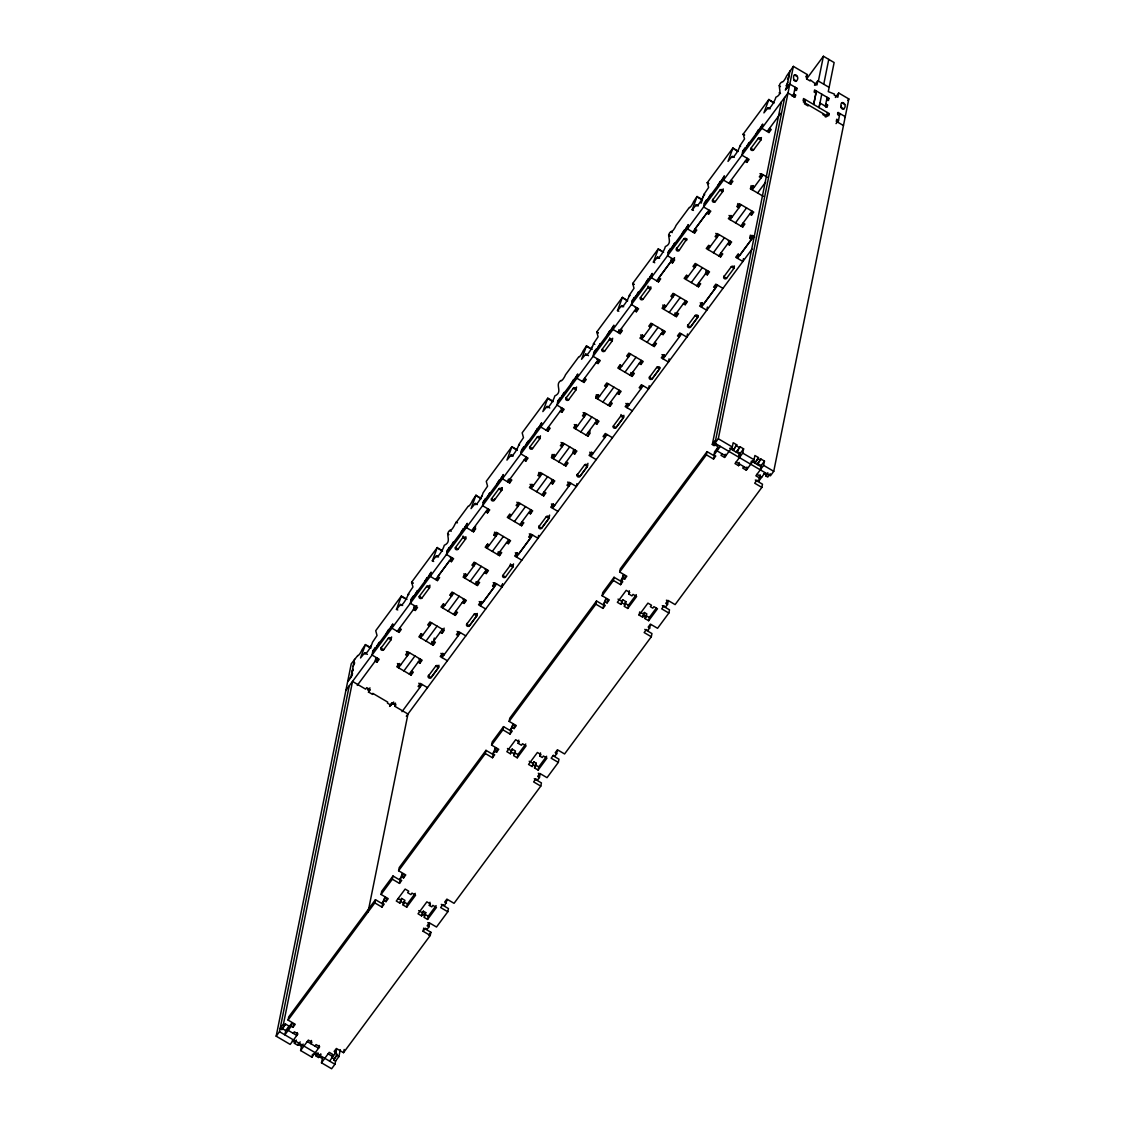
<?xml version="1.0" encoding="UTF-8"?>
<svg xmlns="http://www.w3.org/2000/svg" width="1125" height="1125" viewBox="0 0 1125 1125"><rect width="100%" height="100%" fill="white"/><g stroke="black" fill="none" stroke-linecap="round" stroke-linejoin="round"><path stroke-width="1.5" d="M406.73 599.203L401.372 596.053L396.478 609.525L400.627 604.28A7.383 1.42 -59.6 0 0 403.748 602.761A7.383 1.42 -59.6 0 0 408.361 593.817L412.945 586.997L411.623 582.188L437.273 547.538L442.533 551.053L438.511 548.691M591.82 349.27L586.519 345.853L581.569 359.269L585.788 354.08A7.397 1.42 -59.6 0 0 588.895 352.575A7.397 1.42 -59.6 0 0 593.522 343.617L598.106 336.797L596.784 331.988L622.434 297.337L627.68 300.853L623.658 298.491M622.434 297.337L617.484 310.753L621.689 305.564A7.383 1.42 -59.6 0 0 624.811 304.045A7.383 1.42 -59.6 0 0 629.423 295.102L634.008 288.281L632.686 283.472L658.336 248.822L663.595 252.338L659.559 249.975M658.336 248.822L653.386 262.238L657.591 257.048A7.383 1.42 -59.6 0 0 660.712 255.53A7.383 1.42 -59.6 0 0 665.325 246.586C674.367 242.536 664.312 234.816 671.822 231.103A4.219 0.816 -59.6 0 0 673.622 229.711A4.219 0.816 -59.6 0 0 675.984 225.478L689.372 207.394A4.219 0.816 -59.6 0 0 691.172 206.002A4.219 0.816 -59.6 0 0 693.534 201.755L697.05 196.495L702.422 199.645L701.1 203.203M697.05 196.495L692.17 209.967L696.319 204.722A7.397 1.42 -59.6 0 0 699.427 203.217A7.397 1.42 -59.6 0 0 704.053 194.259L708.623 187.439L707.316 182.63L732.952 147.98L738.211 151.495L734.189 149.133M732.952 147.98L728.016 161.395L732.22 156.206A7.383 1.42 -59.6 0 0 735.342 154.688A7.383 1.42 -59.6 0 0 739.955 145.744L744.539 138.923L743.217 134.114L768.867 99.464L774.127 102.98L770.091 100.617M477.225 496.364L481.247 498.727L475.988 495.211L472.472 500.47A4.219 0.816 -59.6 0 1 470.109 504.717A4.219 0.816 -59.6 0 1 468.309 506.109L454.936 524.194A4.219 0.816 -59.6 0 1 452.559 528.427A4.219 0.816 -59.6 0 1 450.759 529.819C443.419 533.616 453.206 541.237 444.263 545.302A7.383 1.42 -59.6 0 1 439.65 554.245A7.383 1.42 -59.6 0 1 436.542 555.75L432.323 560.953L437.273 547.538M784.702 97.453L714.98 443.236L770.428 475.805L773.747 471.319L848.827 98.944L838.688 92.995L837.83 97.256L834.258 95.147L834.469 94.092L828.267 91.631L829.125 87.384L817.819 80.733L816.961 84.994L810.323 79.903L810.113 80.972L806.527 78.862L807.384 74.616L793.378 66.375L786.516 76.12A4.219 0.816 -59.6 0 1 784.153 80.353A4.219 0.816 -59.6 0 1 782.353 81.745C775.013 85.458 784.786 93.192 775.856 97.228A7.383 1.42 -59.6 0 1 771.244 106.172A7.383 1.42 -59.6 0 1 768.136 107.677L763.917 112.88L768.867 99.464M400.556 604.87L402.637 605.461M511.087 455.513L511.158 454.922A7.383 1.42 -59.6 0 0 514.28 453.403A7.383 1.42 -59.6 0 0 518.892 444.459L523.477 437.639L522.155 432.83L547.805 398.18L553.163 401.33M621.619 306.155L623.7 306.745M732.15 156.797L734.231 157.387M293.245 1033.341L294.342 1031.85L297.928 1033.959L290.194 1044.408L276.173 1036.181L351.253 663.806L357.778 655.467A4.219 0.816 -59.6 0 0 359.578 654.075A4.219 0.816 -59.6 0 0 361.941 649.828L365.47 644.569L370.828 647.719M276.173 1036.181L279.492 1031.695L349.214 685.927M354.544 659.32L351 677.067L347.681 681.539L352.083 675.548L352.505 673.425L351.408 674.916M368.381 692.367L370.308 689.752L366.736 687.656L365.625 689.147L352.533 681.441L283.458 1024.031L280.139 1028.503L281.925 1029.558L285.455 1024.017L289.027 1026.112L288.169 1030.373L296.817 1035.45L297.394 1032.609M281.925 1029.558L285.455 1024.017M289.027 1026.112L285.722 1030.598L284.864 1034.845L291.234 1026.239L291.881 1023.047L293.667 1024.102L293.02 1027.294L291.234 1026.239M293.02 1027.294L295.228 1024.298L288.07 1020.094L288.717 1016.916L375.455 899.705L382.598 903.909L381.966 907.102L374.808 902.897L375.455 899.705M372.038 655.059L372.881 650.784L375.103 647.803L374.878 648.872M300.178 1041.891L297.689 1045.252L294.413 1043.325L296.283 1040.02M376.72 646.383L379.153 642.333L378.942 643.387M297.689 1045.252L297.9 1044.183L301.472 1046.278L300.614 1050.539L311.92 1057.177L319.655 1046.728L316.083 1044.619L314.972 1046.109M375.834 657.998L375.202 661.191L376.987 662.245L379.195 659.25L372.023 655.045M376.987 662.245L377.634 659.053M381.15 647.367L380.981 648.169A1.589 1.364 11.4 0 0 381.502 650.067A1.589 1.364 11.4 0 0 383.667 649.744L391.036 639.788L391.598 636.933M386.311 633.431L388.73 629.381L388.519 630.45M390.361 627.961L392.78 623.911L391.936 628.172L399.094 632.377L401.302 629.381L399.516 628.341M311.47 1040.484L310.823 1043.677L311.934 1042.186L308.363 1040.091L300.614 1050.539M311.92 1057.177L312.497 1054.336M399.094 632.377L399.741 629.184M321.033 1054.139L318.558 1057.5L316.139 1056.094L318.009 1052.789M319.12 1045.378L318.558 1048.219L307.252 1041.581M318.558 1057.5L320.428 1054.195M413.198 597.094L413.409 596.025L411.202 599.006L410.358 603.281L417.516 607.472L415.308 610.467L413.508 609.413L414.155 606.22L415.941 607.275L415.308 610.467M415.041 594.605L417.473 590.555L417.248 591.609M335.63 1060.833L334.941 1064.264L331.622 1068.75L321.483 1062.802L322.341 1058.541L318.769 1056.445M368.058 911.995L407.967 714.023L394.847 706.303L395.494 703.111M424.617 581.653L427.05 577.603L426.839 578.672M428.681 576.183L431.1 572.133L430.256 576.394L437.414 580.598L439.622 577.603L437.836 576.562L449.606 560.616L451.392 561.67L453.6 558.675L446.456 554.484L447.314 550.223L449.522 547.242L449.311 548.297M400.781 664.791L398.995 663.736L396.773 666.731L411.089 675.127L411.736 671.934M340.284 1049.709L338.892 1056.6L335.573 1061.072L333.788 1060.031L334.012 1058.962L337.317 1054.477L334.941 1053.084M429.356 588.009A1.589 1.364 11.4 0 0 428.85 586.097A1.589 1.364 11.4 0 0 426.67 586.434L419.288 596.377A1.589 1.364 11.4 0 0 419.822 598.303A1.589 1.364 11.4 0 0 421.987 597.966L429.356 588.009L429.919 585.169M329.569 1061.114L335.939 1052.508L336.586 1049.316M333.788 1060.031L337.317 1054.477M418.148 662.133L419.934 663.188L420.567 659.995L418.781 658.941M437.414 580.598L438.047 577.406M430.158 622.772L429.511 625.964L427.725 624.909L429.933 621.914L444.248 630.323L442.041 633.319L440.241 632.264M335.939 1052.508L334.153 1051.453L336.361 1048.472L343.519 1052.677L344.166 1049.484M451.153 545.808L453.572 541.758L453.361 542.827M386.002 901.645L386.648 898.453L384.863 897.398L384.216 900.591L386.002 901.645L388.209 898.65L381.066 894.459L381.698 891.267L392.991 875.995L400.148 880.2L399.502 883.392L392.358 879.188L392.991 875.995M431.958 641.362L431.381 644.189L442.434 629.255M434.264 638.03L433.617 641.222L435.403 642.277L433.195 645.258L418.88 636.862L421.102 633.867L422.888 634.922M433.195 645.258L433.842 642.066M381.966 907.102L384.173 904.12L382.388 903.066L384.863 897.398M428.541 675.211L428.386 676.013A1.589 1.364 11.4 0 0 428.892 677.911A1.589 1.364 11.4 0 0 431.072 677.587L438.455 667.631L438.919 665.227M451.392 561.67L452.039 558.478L450.253 557.423M443.616 603.759L442.758 608.02L453.811 593.086M460.73 532.87L463.148 528.82L462.938 529.875M442.041 633.319L444.15 628.13M462.923 536.836L463.092 536.034M464.78 527.386L467.213 523.336L466.355 527.597L473.498 531.802L475.706 528.806L473.92 527.752M403.552 877.936L404.198 874.744L402.398 873.689L401.766 876.881L403.552 877.936L405.759 874.941L398.602 870.75L399.248 867.558L485.986 750.347L493.13 754.552L492.497 757.744L485.339 753.539L485.986 750.347M465.455 539.212A1.589 1.364 11.4 0 0 464.934 537.3A1.589 1.364 11.4 0 0 462.769 537.638L455.4 547.594A1.589 1.364 11.4 0 0 455.906 549.492A1.589 1.364 11.4 0 0 458.086 549.169L465.455 539.212L465.933 536.822M399.502 883.392L401.723 880.411L399.923 879.356L402.398 873.689M444.994 605.053L443.208 603.998L440.986 606.98L455.302 615.389L455.948 612.197M473.498 531.802L475.622 526.613M399.867 903.122L401.625 898.439L404.902 900.366L403.158 905.048L406.73 907.158L415.575 895.205L411.989 893.109L410.892 894.6L407.616 892.673L408.712 891.183L405.141 889.073L396.295 901.027L399.867 903.122L401.625 898.439M403.158 905.048L403.791 901.856L407.377 903.966L406.73 907.158M462.347 602.395L464.147 603.436L464.78 600.244L462.994 599.203M485.409 499.514L485.634 498.445L483.412 501.427L482.569 505.702L489.727 509.892L487.519 512.888L485.733 511.833M487.252 497.025L489.684 492.975L489.459 494.03M474.37 563.02L473.723 566.212L471.938 565.158L474.145 562.177L488.461 570.586L486.253 573.567L484.453 572.513M487.519 512.888L488.166 509.695M466.861 623.433L466.706 624.234A1.589 1.364 11.4 0 0 467.213 626.133A1.589 1.364 11.4 0 0 469.378 625.809L476.761 615.853L474.089 614.278L466.706 624.234L469.392 625.809L476.747 615.853L477.239 613.448M476.17 581.611L475.594 584.452L486.647 569.517M496.828 484.073L499.261 480.023L499.05 481.092M494.367 499.584L494.522 498.783M467.1 575.17L465.314 574.13L463.092 577.111L477.408 585.52L478.055 582.328M500.892 478.603L503.311 474.553L502.467 478.814L509.625 483.019L511.833 480.023L510.047 478.983M498.867 488.841L501.553 490.416A1.589 1.364 11.4 0 0 501.061 488.517A1.589 1.364 11.4 0 0 498.881 488.855L491.498 498.797A1.589 1.364 11.4 0 0 492.033 500.709A1.589 1.364 11.4 0 0 494.198 500.386L501.567 490.43L502.13 487.589M501.567 490.43L502.045 488.039M486.253 573.567L486.886 570.375L485.1 569.32M496.477 533.152L495.83 536.344L494.044 535.289L494.691 532.097M508.387 479.123L507.825 481.95L526.247 457.059M429.342 905.442L430.453 903.952L426.867 901.842L418.036 913.795L421.608 915.891L423.352 911.208L425.77 912.628L424.012 917.311L427.598 919.406L436.444 907.467L432.858 905.358L431.761 906.862L429.342 905.442L429.989 902.25M421.608 915.891L423.352 911.208M509.625 483.019L510.272 479.827M498.262 551.742L497.7 554.583L508.753 539.648M343.519 1052.677L430.256 935.466L423.098 931.275L423.745 928.083M489.206 545.302L487.42 544.261L485.198 547.242L499.514 555.652L500.161 552.459M524.039 460.055L525.839 461.109L528.047 458.114L520.875 453.909L521.733 449.648L523.941 446.667L523.73 447.736M520.889 453.923L521.536 450.731L541.434 423.844M485.705 608.962L478.547 604.758L480.755 601.777L482.541 602.817L494.353 586.898L494.986 583.706L493.2 582.652M427.598 919.406L428.231 916.228L436.092 905.597M509.934 514.153L509.077 518.4L520.13 503.466M525.572 445.247L528.005 441.197L527.78 442.252M423.098 931.275L425.306 928.28L427.092 929.334L428.934 926.859L429.567 923.667L427.781 922.613M506.559 542.644L508.359 543.698L508.992 540.506M525.839 461.109L526.472 457.917M430.256 935.466L430.889 932.273L425.166 928.912M494.353 586.898L492.553 585.844L494.775 582.863L501.919 587.067L502.495 584.227M501.919 587.067L502.566 583.875M535.148 432.295L537.581 428.245L537.356 429.314M510.356 564.694L510.511 563.892M539.198 426.825L541.631 422.775L540.788 427.036L547.945 431.241L550.153 428.245L548.367 427.205M513.52 563.878L512.873 567.07L505.505 577.027A1.589 1.364 11.4 0 1 503.339 577.35A1.589 1.364 11.4 0 1 502.819 575.452L510.188 565.495A1.589 1.364 11.4 0 1 512.367 565.158A1.589 1.364 11.4 0 1 512.873 567.07L510.188 565.495M511.313 515.433L509.527 514.378L507.305 517.373L521.62 525.769L522.267 522.577M540.45 435.811L539.888 438.652L532.505 448.594A1.589 1.364 11.4 0 1 530.353 448.945A1.589 1.364 11.4 0 1 529.833 447.033L537.202 437.077A1.589 1.364 11.4 0 1 539.367 436.739A1.589 1.364 11.4 0 1 539.888 438.652L537.188 437.062M428.934 926.859L427.134 925.805L429.356 922.823L436.5 927.028L447.792 911.756L440.648 907.566L442.856 904.57L444.642 905.625L447.117 899.958M532.041 484.284L531.183 488.531L542.236 473.597M447.792 911.756L448.439 908.564L441.281 904.373M528.666 512.775L530.466 513.83L531.098 510.637M540.689 473.414L540.042 476.606L538.256 475.552L538.903 472.359M547.945 431.241L548.578 428.048M516.881 552.994L518.667 554.034L530.438 538.102L531.084 534.909L529.298 533.855M559.842 398.939L560.053 397.884L557.845 400.866L557.002 405.127L564.145 409.331L561.938 412.312L560.152 411.272M561.684 396.45L564.103 392.4L563.892 393.469M496.533 752.288L497.18 749.095L495.394 748.041L494.747 751.233L496.533 752.288L498.741 749.292L491.583 745.102L492.23 741.909L503.522 726.638L510.68 730.842L510.033 734.034L502.889 729.83L503.522 726.638M533.419 485.564L531.633 484.509L529.411 487.505L543.727 495.9L544.373 492.708M566.255 461.995L568.041 463.05L565.833 466.031L551.517 457.622L552.164 454.43M492.497 757.744L494.705 754.763L492.919 753.708L495.394 748.041M539.072 525.853L538.917 526.655A1.589 1.364 11.4 0 0 539.423 528.553A1.589 1.364 11.4 0 0 541.603 528.23L548.972 518.273L549.619 515.081M561.938 412.312L562.584 409.12L560.798 408.08M566.1 397.448L565.945 398.236A1.589 1.364 11.4 0 0 566.452 400.148A1.589 1.364 11.4 0 0 568.631 399.811M538.608 535.43L538.031 538.27L530.859 534.066L528.652 537.047L530.438 538.102M571.261 383.513L573.68 379.462L573.469 380.517M550.772 482.906L552.572 483.961L553.205 480.769L551.419 479.714M575.311 378.028L577.73 373.978L576.886 378.239L584.044 382.444L586.252 379.462L584.466 378.408M514.083 728.578L514.73 725.386L512.93 724.331L512.297 727.523L514.083 728.578L516.291 725.583L509.133 721.392L509.78 718.2L596.517 600.989L603.661 605.194L603.014 608.386L595.87 604.181L596.517 600.989M576.548 387.014L576 389.855L568.617 399.811L565.931 398.236L573.314 388.28A1.589 1.364 11.4 0 1 575.48 387.956A1.589 1.364 11.4 0 1 576 389.855L573.3 388.28M510.033 734.034L512.255 731.053L510.455 729.998L512.93 724.331M565.833 466.031L566.48 462.839M584.044 382.444L584.691 379.252M576.253 424.533L575.395 428.794L586.448 413.859M518.133 743.316L519.244 741.825L515.672 739.716L506.827 751.669L510.398 753.764L512.156 749.081L515.433 751.008L513.675 755.691L517.261 757.8L526.106 745.847L522.52 743.752L521.423 745.242L518.133 743.316L518.78 740.123M510.398 753.764L512.156 749.081M573.525 449.845L572.878 453.038L574.678 454.078L576.886 451.097L562.57 442.688L560.363 445.683L562.148 446.723L562.795 443.531L561.009 442.491M574.678 454.078L575.311 450.886M595.941 350.156L596.152 349.088L593.944 352.069L593.1 356.344L600.258 360.534L598.05 363.53L596.25 362.475M597.783 347.667L600.216 343.617L599.991 344.672M517.261 757.8L517.908 754.608L525.769 743.991M598.05 363.53L598.683 360.338L596.897 359.283M587.939 463.303L587.292 466.495L579.909 476.452A1.589 1.364 11.4 0 1 577.744 476.775A1.589 1.364 11.4 0 1 577.238 474.877L577.392 474.075M576.914 483.652L576.352 486.492L569.18 482.287L566.972 485.269L568.758 486.323L569.405 483.131L567.619 482.077M607.359 334.716L609.792 330.666L609.581 331.734M577.631 425.812L575.831 424.772L573.623 427.753L587.939 436.163L590.048 430.973M610.467 402.258L612.253 403.298L610.045 406.294L595.73 397.884L596.377 394.692L599.245 396.38M609.581 338.695L609.736 337.894M611.423 329.245L613.842 325.195L612.998 329.456L620.156 333.661L622.364 330.666L620.578 329.625M612.661 338.231L612.098 341.072L604.716 351.014A1.589 1.364 11.4 0 1 602.564 351.366A1.589 1.364 11.4 0 1 602.044 349.453L609.413 339.497A1.589 1.364 11.4 0 1 611.592 339.159A1.589 1.364 11.4 0 1 612.098 341.072L609.398 339.483M594.984 423.155L596.784 424.209L597.417 421.017L595.631 419.977M607.008 383.794L606.361 386.986L604.575 385.931L606.783 382.95L621.098 391.359L618.891 394.341L617.091 393.286M618.919 329.766L618.356 332.592L636.778 307.702M539.873 756.084L540.984 754.594L537.398 752.484L528.553 764.438L532.139 766.533L533.883 761.85L536.302 763.27L534.544 767.953L538.13 770.062L546.961 758.109L543.389 756L542.278 757.505L539.873 756.084L540.52 752.892M620.156 333.661L620.789 330.469M532.139 766.533L533.883 761.85M534.544 767.953L536.302 763.27M610.045 406.294L610.692 403.102M605.503 434.348L604.87 437.527L603.07 436.486L605.292 433.491L612.45 437.709M538.13 770.062L538.763 766.87L546.623 756.239M634.261 298.378L634.472 297.309L632.264 300.305L631.42 304.566L638.578 308.77L636.356 311.752L634.57 310.697M636.103 295.889L638.522 291.839L638.311 292.894M446.47 903.15L444.684 902.095L446.892 899.114L454.05 903.319L540.788 786.108L533.63 781.917L535.837 778.922L537.623 779.977L539.452 777.502L540.098 774.309L538.312 773.255M618.891 394.341L619.523 391.148M540.788 786.108L541.42 782.93L534.277 778.725M636.356 311.752L637.003 308.559L635.217 307.505M629.114 353.925L628.467 357.117L626.681 356.062L628.889 353.081L643.205 361.477L640.997 364.472L639.197 363.417M645.68 282.938L648.112 278.887L647.888 279.956M620.873 415.322L621.028 414.534M647.902 286.917L648.056 286.116M649.73 277.467L652.163 273.417L651.319 277.678L658.462 281.883L660.684 278.887L658.884 277.847L670.669 261.9L671.316 258.708M630.9 372.516L630.337 375.356L641.391 360.422M613.336 426.08A1.589 1.364 11.4 0 0 613.856 427.992A1.589 1.364 11.4 0 0 616.022 427.655L623.391 417.698A1.589 1.364 11.4 0 0 622.87 415.8A1.589 1.364 11.4 0 0 620.705 416.123L613.336 426.08L616.036 427.669L623.405 417.713L623.869 415.308M621.844 366.075L620.044 365.02L617.836 368.016L632.152 376.411L632.784 373.233M650.897 286.903L650.419 289.294L643.036 299.236A1.589 1.364 11.4 0 1 640.884 299.587A1.589 1.364 11.4 0 1 640.364 297.675L647.733 287.719A1.589 1.364 11.4 0 1 649.898 287.381A1.589 1.364 11.4 0 1 650.419 289.294L647.719 287.705M539.452 777.502L537.666 776.447L539.873 773.466L547.031 777.67L558.323 762.398L551.18 758.208L553.387 755.212L555.173 756.267L557.648 750.6M627.834 403.411L626.977 407.672L643.191 385.762M642.572 334.927L641.714 339.173L652.767 324.239M558.323 762.398L558.97 759.206L553.247 755.845M640.997 364.472L641.63 361.28M658.462 281.883L659.109 278.691M651.22 324.056L650.573 327.248L648.788 326.194L650.995 323.198L665.311 331.608L663.089 334.603L661.303 333.548M641.616 385.552L640.969 388.744L639.183 387.689L641.391 384.708L648.562 388.913L649.195 385.72M670.373 249.581L670.584 248.527L668.377 251.508L667.519 255.769L674.663 259.959L672.455 262.955L670.669 261.9M672.216 247.092L674.634 243.042L674.423 244.111M607.064 602.93L607.711 599.738L605.911 598.683L605.278 601.875L607.064 602.93L609.272 599.934L602.114 595.744L602.761 592.552L614.053 577.28L621.211 581.484L620.564 584.677L613.42 580.472L614.053 577.28M643.95 336.206L642.15 335.152L639.942 338.147L654.258 346.542L654.891 343.35M603.014 608.386L605.236 605.405L603.45 604.35L605.911 598.683M672.455 262.955L674.578 257.766M649.603 376.495L649.448 377.297A1.589 1.364 11.4 0 0 649.955 379.195A1.589 1.364 11.4 0 0 652.12 378.872L659.503 368.916A1.589 1.364 11.4 0 0 658.983 367.003A1.589 1.364 11.4 0 0 656.817 367.341L649.448 377.297L652.134 378.872L659.489 368.916L656.831 367.341M676.617 248.077L676.462 248.878A1.589 1.364 11.4 0 0 676.969 250.777A1.589 1.364 11.4 0 0 679.134 250.453L686.827 238.894M681.792 234.155L684.211 230.105L684 231.159M663.089 334.603L663.736 331.411L661.95 330.356M685.842 228.67L688.261 224.62L687.403 228.881L694.561 233.086L696.769 230.091L694.983 229.05L706.781 213.117L708.581 214.172L710.789 211.177L703.617 206.972L704.475 202.711L706.683 199.73L706.472 200.798M673.327 294.173L672.68 297.366L670.894 296.325L673.102 293.33L687.417 301.739L685.195 304.72L683.409 303.68M659.658 368.114L659.812 367.312M624.614 579.22L625.247 576.028L623.461 574.973L622.814 578.166L624.614 579.22L626.822 576.225L619.664 572.034L620.311 568.842L707.034 451.631L714.192 455.836L713.545 459.028L706.402 454.823L707.034 451.631M663.947 354.628L663.089 358.875L681.511 333.984M620.564 584.677L622.772 581.695L620.986 580.641L623.461 574.973M675.112 312.778L674.55 315.605L685.603 300.67M666.056 306.337L664.256 305.283L662.048 308.264L676.364 316.673L676.997 313.481M669.08 358.833L668.461 362.025L661.289 357.82L663.497 354.839L665.283 355.88M694.561 233.086L695.208 229.894M686.784 275.175L685.927 279.436L696.98 264.502M628.664 593.958L629.775 592.467L626.203 590.358L617.358 602.311L620.93 604.406L622.688 599.723L625.964 601.65L624.206 606.333L627.792 608.442L636.638 596.489L633.052 594.394L631.955 595.884L628.664 593.958L629.311 590.766M620.93 604.406L622.688 599.723M685.195 304.72L685.842 301.528M679.936 333.773L679.289 336.966L677.503 335.911L679.711 332.93L686.883 337.134L687.502 333.942M708.314 198.309L710.747 194.259L710.522 195.314M695.433 264.305L694.786 267.497L693 266.456L695.208 263.461L709.523 271.87L707.302 274.852L705.516 273.811L706.163 270.619L707.948 271.659L707.302 274.852M627.792 608.442L628.425 605.25L636.286 594.633M708.581 214.172L709.214 210.98M712.744 199.294L712.575 200.095A1.589 1.364 11.4 0 0 713.095 202.008A1.589 1.364 11.4 0 0 715.261 201.67L722.63 191.714L723.192 188.873M687.923 324.717L687.755 325.519A1.589 1.364 11.4 0 0 688.275 327.417A1.589 1.364 11.4 0 0 690.441 327.094L697.823 317.137A1.589 1.364 11.4 0 0 697.303 315.225A1.589 1.364 11.4 0 0 695.123 315.562L687.755 325.519L690.455 327.094L697.809 317.137L695.138 315.562M717.891 185.358L720.323 181.308L720.098 182.377M688.163 276.455L686.362 275.414L684.155 278.395L698.47 286.805L699.103 283.613M721.941 179.887L724.373 175.838L723.53 180.098L730.688 184.303L732.895 181.308L731.109 180.267M708.891 245.306L708.033 249.567L719.086 234.633M697.978 316.336L698.133 315.534M639.084 615.08L647.93 603.127L651.502 605.236L650.405 606.727L652.809 608.147L653.92 606.642L657.492 608.752L648.661 620.705L645.075 618.595L646.833 613.913L644.414 612.492L642.67 617.175L639.084 615.08L639.731 611.888M702.267 302.85L701.409 307.097L717.623 285.202M642.67 617.175L644.414 612.492M730.688 184.303L731.32 181.111M707.4 307.055L706.767 310.247L699.609 306.042L701.817 303.061L703.603 304.102L715.402 288.183L716.048 284.991M645.075 618.595L645.722 615.403L649.294 617.513L648.661 620.705M710.269 246.586L708.469 245.545L706.261 248.527L720.577 256.936L721.209 253.744M730.997 215.437L730.139 219.684L741.178 204.75M744.792 149.02L745.003 147.952L742.795 150.947L741.952 155.208L749.109 159.412L746.888 162.394L745.102 161.339M746.634 146.531L749.053 142.481L748.842 143.536M557.002 753.792L555.216 752.737L557.423 749.756L564.581 753.961L651.305 636.764L644.161 632.559L646.369 629.564L648.155 630.619L650.63 624.952M727.622 243.928L729.408 244.983L730.055 241.791L728.269 240.736M739.645 204.567L738.998 207.759L737.212 206.705L737.859 203.512M651.305 636.764L651.952 633.572L644.794 629.367M724.036 275.934L723.881 276.736A1.589 1.364 11.4 0 0 724.388 278.634A1.589 1.364 11.4 0 0 726.567 278.311L733.936 268.355L734.414 265.964M746.888 162.394L747.534 159.202M756.211 133.58L758.644 129.53L758.419 130.598M760.261 128.109L762.694 124.059L761.85 128.32L768.994 132.525L771.216 129.53L769.416 128.489M732.375 216.717L730.575 215.663L728.367 218.658L742.683 227.067L743.316 223.875M763.355 196.355L750.473 188.789L751.12 185.597M761.428 137.545L760.95 139.936L753.567 149.878A1.589 1.364 11.4 0 1 751.402 150.23A1.589 1.364 11.4 0 1 750.895 148.317L758.264 138.361A1.589 1.364 11.4 0 1 760.43 138.023A1.589 1.364 11.4 0 1 760.95 139.936L758.25 138.347M649.983 628.144L648.197 627.089L650.405 624.108L657.562 628.312L668.855 613.041L661.697 608.85L663.919 605.855L665.705 606.909L667.533 604.434L668.18 601.242L666.394 600.188M738.366 254.053L737.508 258.314L753.722 236.405M753.103 185.569L752.231 189.816L763.284 174.881M668.855 613.041L669.502 609.848L662.344 605.658M749.728 214.059L751.514 215.114L752.161 211.922M743.456 258.623L742.88 261.464L735.722 257.259L737.93 254.278L739.73 255.319L751.5 239.386L752.147 236.194M768.994 132.525L769.641 129.333M751.5 239.386L749.714 238.331L750.361 235.139M715.753 443.334L714.094 445.57L712.308 444.516L781.383 101.939M714.094 445.57L714.305 444.502L717.891 446.611L717.033 450.858L725.681 455.948M790.031 70.847L786.487 88.594L789.806 84.108M713.545 459.028L715.767 456.047L713.967 454.992L714.614 451.8L717.68 447.666M714.98 443.236L718.298 438.75L793.378 66.375M793.744 79.481C792.028 70.256 801.084 76.528 796.416 81.056A1.589 0.759 36.5 0 1 794.925 81.07A1.589 0.759 36.5 0 1 793.744 79.481L796.402 81.042M793.35 96.117L795.15 87.244M792.155 96.244L793.814 94.008L795.6 95.048L795.164 97.186L787.992 92.967L345.867 690.398M786.895 86.456L785.363 90.07L789.778 84.094L796.964 88.312L796.528 90.45L794.742 89.395M722.095 453.839L720.998 455.33L724.57 457.439L725.217 454.247M724.57 457.439L732.305 446.977L733.163 442.73L736.748 444.825L733.205 450.366L736.748 444.825M740.025 446.752L736.495 452.292L740.025 446.752L743.597 448.847L742.739 453.108L735.005 463.57L738.577 465.666L739.688 464.175M808.27 104.878L808.059 105.947L804.488 103.838L805.345 99.591L803.405 102.192M739.42 457.594L740.278 453.333L736.706 451.238M738.577 465.666L739.223 462.473M816.384 90.998L813.67 104.484L815.962 93.136L814.177 92.081L814.598 89.958L828.914 98.353L828.478 100.491L826.692 99.436M818.395 81.07L823.402 56.25L834.131 62.55L829.125 87.384M821.756 94.162L819.042 107.634L819.97 103.022L827.128 107.227L827.55 105.103L825.764 104.048M823.753 84.22L828.759 59.4M743.836 466.608L742.725 468.098L746.297 470.208L746.944 467.016M750.727 464.231L751.373 461.039M823.177 113.639L822.966 114.694L826.538 116.803L827.395 112.542M746.297 470.208L754.045 459.745L754.903 455.498L758.475 457.594L754.945 463.134L758.475 457.594M825.328 106.172L827.128 97.312M804.909 101.714L803.123 100.659L803.545 98.536L829.181 113.597L828.759 115.72L826.973 114.666L825.314 116.916M757.35 464.555L760.88 459.014L764.466 461.109L763.608 465.37L755.873 475.819L759.445 477.928L760.556 476.423M760.289 469.842L761.147 465.595L764.466 461.109M667.533 604.434L665.747 603.38L667.955 600.398L675.112 604.603L761.836 487.406L754.692 483.202L756.9 480.206L758.686 481.261L759.333 478.069M759.445 477.928L760.092 474.736M761.836 487.406L762.483 484.214L755.325 480.009M844.58 117.577L845.255 116.677L838.097 112.486L837.661 114.609L839.447 115.664M770.245 473.723L767.756 477.084L765.97 476.044L767.841 472.739M841.359 106.186L841.134 107.325A1.589 0.759 36.5 0 0 842.316 108.914A1.589 0.759 36.5 0 0 843.82 108.9C848.489 104.372 839.419 98.1 841.134 107.325L843.82 108.9M838.097 122.4L839.883 113.527M365.442 644.653L360.52 657.984L364.725 652.795A7.397 1.42 -59.6 0 0 367.833 651.291A7.397 1.42 -59.6 0 0 372.459 642.333L377.044 635.513L375.722 630.703L401.372 596.053M475.988 495.211L471.052 508.627L475.256 503.438A7.397 1.42 -59.6 0 0 478.364 501.933A7.397 1.42 -59.6 0 0 482.991 492.975L487.575 486.155L486.253 481.345L511.903 446.695L517.261 449.845M511.903 446.695L506.953 460.111L511.158 454.922L513.169 456.103M547.805 398.18L542.855 411.595L547.059 406.406A7.383 1.42 -59.6 0 0 550.181 404.888A7.383 1.42 -59.6 0 0 554.794 395.944C563.794 391.781 553.88 384.511 561.192 380.391A4.219 0.816 -59.6 0 0 563.091 379.069A4.219 0.816 -59.6 0 0 565.467 374.836L578.841 356.752A4.219 0.816 -59.6 0 0 580.641 355.359A4.219 0.816 -59.6 0 0 583.003 351.113L586.519 345.853M408.164 594.591L409.036 594.211M518.695 445.233L519.567 444.853M629.227 295.875L630.098 295.495M739.758 146.517L740.63 146.137M406.688 599.372L402.595 597.206M370.8 646.495L371.391 645.286M481.331 497.137L481.922 495.928M591.862 347.78L592.453 346.57M702.394 198.422L702.984 197.213A7.425 1.42 -59.6 0 0 704.053 194.259L704.728 194.653M353.545 664.284L354.656 662.78L353.123 666.408M789.033 75.811L787.5 79.439L788.611 77.934M352.223 670.837L353.334 669.347L351.802 672.975M787.711 82.378L786.178 85.992L787.289 84.502M372.684 651.867L392.583 624.98M411.005 600.089L430.903 573.202M447.089 551.292L466.987 524.405M483.216 502.509L503.114 475.622M557.634 401.934L577.533 375.047M593.747 353.152L613.645 326.264M632.067 301.373L651.952 274.486M668.152 252.577L688.05 225.689M704.278 203.794L724.177 176.906M742.598 152.016L762.483 125.128M388.35 638.198L391.022 639.773A1.589 1.364 11.4 0 0 390.53 637.875A1.589 1.364 11.4 0 0 388.35 638.212L380.981 648.155L383.653 649.73M683.831 238.922L686.517 240.497A1.589 1.364 11.4 0 0 685.997 238.584A1.589 1.364 11.4 0 0 683.831 238.922L676.462 248.878L679.148 250.453M719.93 190.125L722.616 191.7A1.589 1.364 11.4 0 0 722.123 189.802A1.589 1.364 11.4 0 0 719.944 190.139L712.561 200.081L715.247 201.656M795.305 90.563L796.964 88.312M805.725 76.852L807.384 74.616M357.272 685.392L377.395 658.195M397.294 631.308L415.716 606.417M435.614 579.53L451.814 557.634M471.712 530.747L487.927 508.837M546.131 430.172L562.345 408.277M582.244 381.389L598.458 359.48M656.663 280.814L672.877 258.919M692.775 232.031L708.989 210.122M728.873 183.234L747.295 158.344M767.194 131.47L780.623 113.344M414.731 608.484L416.812 605.658M473.259 529.397L475.341 526.57M619.58 331.664L621.675 328.837M671.85 261.042L673.931 258.216M806.681 78.848L823.402 56.25M793.941 97.298L795.6 95.048M814.5 85.219L817.819 80.733M815.484 84.994L817.425 82.378M368.058 690.483L369.984 687.867M494.044 535.289L496.252 532.308L510.567 540.717L508.359 543.698M538.256 475.552L540.464 472.556L554.78 480.966L552.572 483.961M551.517 457.622L553.739 454.641L555.525 455.695M595.73 397.884L597.938 394.903L599.738 395.944M737.212 206.705L739.42 203.723L753.736 212.119L751.514 215.114M750.473 188.789L752.681 185.794L754.481 186.848M397.927 665.494L399.403 663.511L398.545 667.758L409.598 652.823M420.033 635.625L421.509 633.642L420.652 637.889L431.705 622.955M464.245 575.887L465.722 573.891L464.864 578.152L475.917 563.217M486.352 546.019L487.828 544.022L486.97 548.283L498.023 533.348M552.67 456.398L554.147 454.402L553.289 458.663L564.342 443.728M596.883 396.661L598.359 394.664L597.502 398.925L608.555 383.991M618.989 366.778L620.466 364.795L619.608 369.042L630.661 354.108M663.202 307.041L664.678 305.044L663.82 309.305L674.873 294.37M450.366 595.448L452.264 592.889L451.617 596.081L449.831 595.041L452.039 592.045L466.355 600.455L464.147 603.436M403.903 670.922L414.956 655.973M426.009 641.039L437.062 626.105M448.116 611.17L459.169 596.236M470.222 581.302L481.275 566.367M492.328 551.433L503.381 536.498M514.434 521.564L525.487 506.616M536.541 491.681L547.594 476.747M558.647 461.812L569.7 446.878M580.753 431.944L591.806 417.009M602.859 402.075L613.913 387.141M624.966 372.206L636.019 357.258M647.072 342.323L658.125 327.389M669.178 312.455L680.231 297.52M691.284 282.586L702.337 267.652M713.391 252.717L724.444 237.783M735.497 222.848L746.55 207.9M757.603 192.966L765.647 182.109M827.255 100.603L828.914 98.353M825.891 107.339L827.55 105.103M835.369 97.481L838.688 92.995M409.275 674.072L420.328 659.138M453.488 614.32L464.541 599.386M519.806 524.714L530.859 509.78M541.913 494.831L552.966 479.897M564.019 464.962L575.072 450.028M586.125 435.094L597.178 420.159M608.231 405.225L619.284 390.291M652.444 345.473L663.497 330.539M696.656 285.736L707.709 270.802M718.763 255.867L729.816 240.933M740.869 225.998L751.922 211.064M411.089 675.127L413.297 672.145L411.511 671.091M419.934 663.188L422.142 660.192L407.827 651.797L405.619 654.778L407.405 655.833L408.052 652.641L406.266 651.586M455.302 615.389L457.509 612.408L455.723 611.353M477.408 585.52L479.616 582.525L477.83 581.484M499.514 555.652L501.722 552.656L499.936 551.616M521.62 525.769L523.828 522.788L522.042 521.733M530.466 513.83L532.673 510.834L518.358 502.439L516.15 505.42L517.936 506.475L518.583 503.283L516.797 502.228M543.727 495.9L545.934 492.919L544.148 491.864M587.939 436.163L590.147 433.167L588.361 432.127M596.784 424.209L598.992 421.228L584.677 412.819L582.469 415.814L584.255 416.855L584.902 413.663L583.116 412.622M632.152 376.411L634.359 373.43L632.573 372.375M654.258 346.542L656.466 343.561L654.68 342.506M676.364 316.673L678.572 313.692L676.786 312.637M698.47 286.805L700.678 283.809L698.892 282.769M720.577 256.936L722.784 253.941L720.998 252.9M729.408 244.983L731.63 242.002L717.314 233.592L715.106 236.573L716.892 237.628L717.539 234.436L715.753 233.381M742.683 227.067L744.891 224.072L743.105 223.017M391.261 704.208L389.588 706.43L392.372 702.703L395.944 704.812L394.847 706.303M392.02 704.292L393.666 702.042L393.244 704.18L391.458 703.125L391.05 705.262L387.478 703.167L387.689 702.098L372.783 693.352L372.572 694.406L369 692.311L369.394 690.159L367.608 689.119M827.522 115.833L829.181 113.597M837.534 113.231L838.097 112.486M847.716 100.448L848.827 98.944M749.714 238.331L751.922 235.35L754.777 237.023M441.408 655.327L442.884 653.344L442.027 657.591L460.448 632.7M479.728 603.548L481.205 601.566L480.347 605.812L496.561 583.917M551.939 505.969L553.416 503.986L552.558 508.233L570.98 483.342M590.259 454.191L591.736 452.208L590.878 456.455L607.092 434.559M493.017 586.364L494.986 583.706M836.044 123.623L838.519 120.262L836.733 119.222L836.311 121.345L843.455 125.55M402.005 711.675L422.128 684.478M435.769 666.056L428.386 676.013L431.086 677.587L438.441 667.631A1.589 1.364 11.4 0 0 437.92 665.719A1.589 1.364 11.4 0 0 435.755 666.056L438.455 667.631M532.659 535.12L516.459 557.03L517.317 552.769L514.659 555.975L521.817 560.18M546.3 516.698L538.917 526.655L541.603 528.23L548.972 518.273A1.589 1.364 11.4 0 0 548.452 516.361A1.589 1.364 11.4 0 0 546.286 516.698L548.972 518.273M577.238 474.877L584.606 464.92A1.589 1.364 11.4 0 1 586.772 464.583A1.589 1.364 11.4 0 1 587.278 466.495L579.923 476.452L577.238 474.877M731.25 266.78L733.936 268.355A1.589 1.364 11.4 0 0 733.416 266.442A1.589 1.364 11.4 0 0 731.25 266.78L723.881 276.736L726.567 278.311M406.308 716.259L751.992 249.145M712.308 444.516L715.627 440.044M288.07 1020.094L374.808 902.897M381.066 894.459L392.358 879.188M398.602 870.75L485.339 753.539M491.583 745.102L502.889 729.83M509.133 721.392L595.87 604.181M602.114 595.744L613.42 580.472M619.664 572.034L706.402 454.823M288.816 1027.181L291.881 1023.047M382.388 903.066L384.216 900.591M399.923 879.356L401.766 876.881M492.919 753.708L494.747 751.233M510.455 729.998L512.297 727.523M603.45 604.35L605.278 601.875M620.986 580.641L622.814 578.166M713.967 454.992L720.352 446.386M621.211 581.484L622.688 579.502M294.413 1043.325L296.072 1041.075M625.964 601.65L624.853 603.141L628.425 605.25M301.472 1046.278L303.131 1044.042M738.619 455.569L743.597 448.847M407.377 903.966L415.237 893.348M316.139 1056.094L317.798 1053.844M760.88 459.014L757.575 463.486L761.147 465.595M425.77 912.628L424.659 914.119L428.231 916.228M649.294 617.513L656.17 608.217M321.483 1062.802L329.217 1052.339L332.803 1054.448L331.692 1055.939M758.686 481.261L765.056 472.655M765.97 476.044L767.616 473.794M428.808 935.1L430.889 932.273M794.602 75.037L797.288 76.612M842.02 102.895L844.706 104.47M779.119 85.598L780.455 86.625M804.698 102.783L826.748 115.734M779.175 92.756L780.511 93.544M768.122 107.691L770.133 108.872M743.217 134.114L744.567 134.902M743.203 134.353L744.539 135.141M750.881 148.303L753.567 149.878M767.32 177.244L761.527 173.855L759.319 176.836L761.105 177.891L761.752 174.698L759.966 173.644M707.316 182.63L708.652 183.417M707.302 182.869L708.638 183.656M698.288 197.648L702.309 200.011M729.014 215.466L731.869 217.139M696.319 204.722L698.33 205.903M692.114 209.63L693.45 210.417M670.922 231.806L672.272 232.594M668.587 234.956L669.938 235.744M668.573 235.195L669.923 235.983M722.981 288.352L715.823 284.147L713.616 287.128L715.402 288.183M657.591 257.048L659.602 258.23M653.386 261.956L654.722 262.744M700.242 302.85L703.111 304.538M632.686 283.472L634.036 284.259M632.672 283.711L634.022 284.498M662.695 305.072L665.55 306.759M640.35 297.661L643.036 299.236M617.484 310.472L618.82 311.259M640.589 334.955L643.444 336.628M661.936 354.628L664.791 356.316M596.784 331.988L598.12 332.775M596.77 332.227L598.106 333.014M593.522 343.617L594.858 344.405M602.03 349.439L604.716 351.014M587.756 347.006L591.778 349.369M585.788 354.08L588.473 355.655M736.523 445.894L739.8 447.82M758.264 458.663L760.669 460.069M718.298 438.75L732.305 446.977M742.739 453.108L754.045 459.745M763.608 465.37L773.747 471.319M731.039 447.905L733.43 449.311M752.78 460.673L755.156 462.08M729.633 448.27L740.067 454.402M752.737 461.841L760.936 466.65M763.791 473.569L766.181 474.975M736.102 462.066L747.408 468.703M756.97 474.328L761.737 477.127M629.184 404.677L627.398 403.622L625.177 406.617L632.348 410.822M625.823 403.425L628.692 405.098M620.719 416.138L623.405 417.713M549.042 399.333L553.064 401.695M547.059 406.406L549.745 407.981M574.27 424.561L577.139 426.248M593.072 453.459L591.286 452.419L589.078 455.4L596.236 459.605M589.711 452.208L592.58 453.895M584.606 464.92L587.292 466.495M529.819 447.019L532.505 448.594M513.127 447.848L517.163 450.211M530.058 484.312L532.927 485.986M554.752 505.237L552.966 504.197L550.758 507.178L557.93 511.383M551.405 503.986L554.259 505.673M491.498 498.797L494.184 500.372M475.256 503.438L477.267 504.619M618.005 599.119L621.577 601.228M640.927 612.591L643.303 613.983M622.041 602.916L625.317 604.842M643.767 615.684L646.186 617.105M515.306 552.783L518.175 554.47M456.117 522.07L457.453 522.858M462.769 537.638L465.455 539.212M449.859 530.522L451.209 531.309M447.539 533.672L448.861 534.698M455.4 547.594L458.086 549.169M502.819 575.452L505.505 577.027M436.528 555.764L438.539 556.945M463.739 573.919L466.608 575.606M432.323 560.672L433.659 561.459M479.194 601.566L482.048 603.253M426.656 586.42L429.342 587.995M411.623 582.188L412.973 582.975M411.609 582.427L412.959 583.214M419.288 596.377L421.973 597.952M465.82 635.85L458.648 631.645L456.441 634.627L458.227 635.681L458.873 632.489L457.088 631.434M396.422 609.188L397.758 609.975M444.22 654.595L442.434 653.555L440.227 656.536L447.398 660.741M440.873 653.344L443.728 655.031M366.694 645.722L370.716 648.084M397.42 663.539L400.289 665.212M427.5 687.628L420.328 683.423L418.12 686.405L419.906 687.459L420.553 684.267L418.767 683.212M364.725 652.795L367.411 654.37M507.473 748.477L511.045 750.586M514.322 752.498L517.908 754.608M529.2 761.245L532.786 763.341M535.191 764.761L538.763 766.87M511.509 752.273L514.786 754.2M533.236 765.042L535.655 766.462M398.137 898.538L400.514 899.93M418.669 910.603L422.255 912.698M400.978 901.631L404.255 903.558M422.705 914.4L425.123 915.82M283.458 1024.031L285.244 1025.072M337.106 1055.545L338.892 1056.6M328.12 1053.83L332.887 1056.642M282.136 1028.489L285.722 1030.598M331.622 1057.556L334.012 1058.962M279.492 1031.695L334.941 1064.264M292.233 1040.85L294.623 1042.256M313.973 1053.619L316.35 1055.025M474.075 614.278A1.589 1.364 11.4 0 1 476.241 613.941A1.589 1.364 11.4 0 1 476.747 615.853"/></g></svg>
